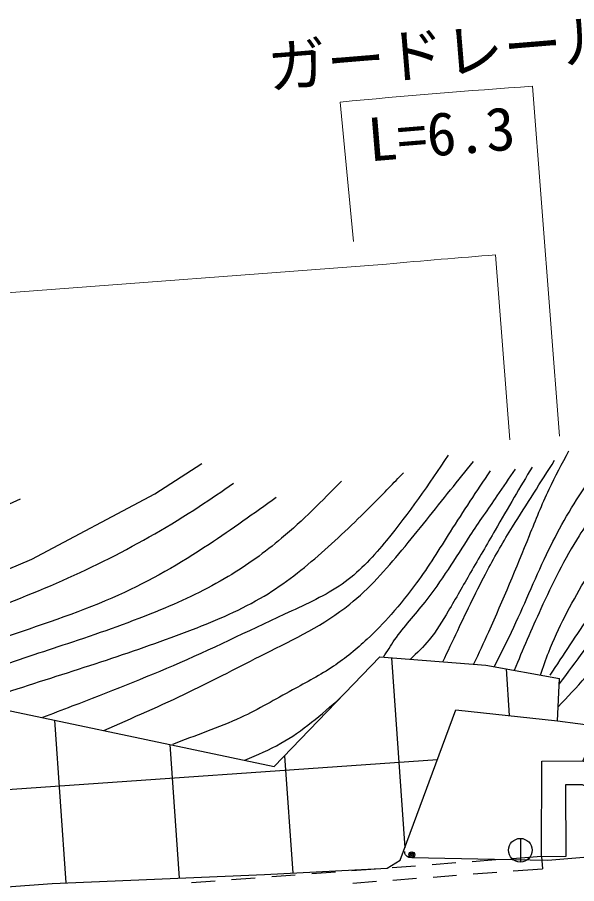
# Model space of a CAD drawing. Units: millimetres, scale not verified. Extents: x -1282 to 680000, y 1140 to 380000.
# Drawn here: x 237964 to 261612, y 317016 to 353633 of the extents above; entities that cross this region are included whole.
import ezdxf
from ezdxf.enums import TextEntityAlignment as Align

# ---------------------------------------------------------------- set-up
doc = ezdxf.new("R2010")
doc.units = ezdxf.units.MM
doc.header["$LTSCALE"] = 1000
for name, color, linetype, lineweight in [('M-BGD', 7, 'Continuous', 25), ('M-STR-HTXT', 7, 'Continuous', 13), ('M-STR-STRC', 7, 'Continuous', 25)]:
    doc.layers.add(name, color=color, linetype=linetype, lineweight=lineweight)
doc.styles.add('ＭＳ ゴシック', font='')
doc.styles.get('ＭＳ ゴシック').set_extended_font_data('MS Gothic')

msp = doc.modelspace()

# ---------------------------------------------------------------- linework, layer by layer
at = {"layer": 'M-BGD'}
for p, q in [((253781, 326567), (254343, 318536)), ((258626, 326093), (258764, 324117)), ((260808, 323896), (260881, 325691)), ((239530, 323931), (240011, 317049)), ((244414, 322902), (244809, 317248)), ((213285, 319295), (255729, 322265)), ((249259, 322422), (249606, 317462)), ((259230, 318928), (259230, 317928)), ((256497, 317891), (255500, 317815)), ((258192, 318020), (257195, 317944)), ((260131, 318167), (258890, 318072)), ((260131, 318167), (260170, 317648)), ((251411, 317505), (250414, 317430)), ((253107, 317634), (252109, 317558)), ((254802, 317762), (253805, 317687)), ((257234, 317425), (258231, 317501)), ((258929, 317554), (260170, 317648)), ((246326, 317119), (245329, 317044)), ((248021, 317248), (247024, 317172)), ((249716, 317377), (248719, 317301)), ((252149, 317040), (253146, 317115)), ((253844, 317168), (254841, 317244)), ((255539, 317297), (256536, 317372))]:
    msp.add_line(p, q, dxfattribs=at)
for points in [[(210760, 331600), (216561, 329510), (222388, 328099), (226875, 327748), (231105, 327977), (235484, 329424), (238571, 330726), (243783, 333496), (245766, 334770)], [(238079, 333261), (232662, 330806), (227945, 330265), (224226, 330311), (218879, 330882), (214981, 332201)], [(234116, 325072), (248825, 321973), (253296, 326606)], [(253296, 326606), (257768, 326246), (260881, 325691)], [(253594, 317677), (254145, 318005), (256508, 324361), (260808, 323896)], [(260808, 323896), (262524, 323674), (261867, 322211)], [(260131, 318167), (260143, 322200), (261867, 322211), (264856, 320865), (266797, 320657), (267232, 319960)], [(260131, 318167), (261168, 318179), (261149, 321207), (261847, 321211), (264809, 319889), (266617, 319677), (267301, 318647), (267232, 319960)], [(185176, 314321), (186534, 314183), (195260, 314639), (204044, 314792), (206472, 314548), (207668, 314655), (207848, 314345), (224087, 315523), (230610, 316380), (239440, 317025), (248408, 317398), (253594, 317677)]]:
    msp.add_lwpolyline(points, dxfattribs=at)
msp.add_circle((259230, 318428), 500, dxfattribs=at)
for points, knots in [([(260832, 324484), (261607, 325318), (262381, 326152), (263097, 327033), (263711, 327790), (264282, 328581), (264868, 329362), (265745, 330528), (266658, 331670), (267667, 332716), (268729, 333818), (269898, 334813), (271067, 335809)], [0, 0, 0, 0, 1, 1, 1, 2, 2, 2, 3, 3, 3, 4, 4, 4, 4]), ([(269265, 335849), (267919, 334271), (266574, 332692), (265251, 331093), (264486, 330169), (263729, 329238), (262995, 328289), (262272, 327357), (261572, 326407), (260872, 325458)], [0, 0, 0, 0, 1, 1, 1, 2, 2, 2, 3, 3, 3, 3]), ([(258122, 326183), (258372, 326670), (258621, 327156), (258856, 327650), (259371, 328730), (259817, 329842), (260334, 330924), (260803, 331903), (261331, 332857), (261944, 333752), (262223, 334161), (262521, 334557), (262813, 334958), (262960, 335160), (263106, 335363), (263252, 335567)], [0, 0, 0, 0, 1, 1, 1, 2, 2, 2, 3, 3, 3, 4, 4, 4, 5, 5, 5, 5]), ([(260088, 325833), (260197, 326159), (260306, 326485), (260429, 326805), (260827, 327840), (261372, 328814), (261926, 329780), (262302, 330436), (262681, 331089), (263111, 331705), (263880, 332806), (264813, 333791), (265679, 334823), (265886, 335069), (266090, 335318), (266293, 335567)], [0, 0, 0, 0, 1, 1, 1, 2, 2, 2, 3, 3, 3, 4, 4, 4, 5, 5, 5, 5]), ([(260492, 325831), (261056, 326687), (261620, 327543), (262200, 328388), (262898, 329406), (263621, 330408), (264379, 331381), (265547, 332881), (266801, 334313), (268054, 335744)], [0, 0, 0, 0, 1, 1, 1, 2, 2, 2, 3, 3, 3, 3]), ([(256182, 335124), (255352, 333902), (254522, 332679), (253576, 331526), (253049, 330883), (252486, 330261), (251826, 329774), (251140, 329267), (250347, 328907), (249563, 328542), (247971, 327806), (246418, 327045), (244829, 326350), (243332, 325696), (241802, 325101), (240273, 324513), (239859, 324354), (239445, 324195), (239031, 324036)], [0, 0, 0, 0, 1, 1, 1, 2, 2, 2, 3, 3, 3, 4, 4, 4, 5, 5, 5, 6, 6, 6, 6]), ([(261272, 335294), (260981, 334757), (260691, 334221), (260431, 333670), (260129, 333032), (259868, 332375), (259603, 331719), (259052, 330351), (258485, 328991), (257880, 327646), (257675, 327192), (257466, 326740), (257257, 326287)], [0, 0, 0, 0, 1, 1, 1, 2, 2, 2, 3, 3, 3, 4, 4, 4, 4]), ([(264458, 335337), (263961, 334735), (263464, 334132), (262987, 333514), (262540, 332935), (262111, 332342), (261721, 331724), (261099, 330739), (260579, 329691), (260095, 328630), (259703, 327770), (259335, 326901), (258968, 326032)], [0, 0, 0, 0, 1, 1, 1, 2, 2, 2, 3, 3, 3, 4, 4, 4, 4]), ([(241617, 323491), (242830, 324021), (244044, 324550), (245233, 325124), (246304, 325640), (247355, 326192), (248425, 326730), (249670, 327356), (250942, 327963), (252017, 328826), (252838, 329486), (253545, 330294), (254226, 331113), (254926, 331955), (255599, 332810), (256281, 333660), (256600, 334058), (256922, 334455), (257243, 334853)], [0, 0, 0, 0, 1, 1, 1, 2, 2, 2, 3, 3, 3, 4, 4, 4, 5, 5, 5, 6, 6, 6, 6]), ([(255955, 326392), (256164, 326834), (256373, 327277), (256583, 327719), (256987, 328573), (257393, 329427), (257838, 330260), (258171, 330883), (258526, 331495), (258896, 332096), (259191, 332575), (259495, 333046), (259797, 333520), (260093, 333983), (260387, 334448), (260681, 334912)], [0, 0, 0, 0, 1, 1, 1, 2, 2, 2, 3, 3, 3, 4, 4, 4, 5, 5, 5, 5]), ([(236124, 324649), (236735, 324851), (237347, 325052), (237960, 325251), (239217, 325658), (240479, 326053), (241732, 326467), (242951, 326871), (244162, 327294), (245366, 327757), (246411, 328161), (247447, 328598), (248402, 329173), (249267, 329695), (250064, 330330), (250826, 330999), (251592, 331672), (252323, 332380), (253040, 333101), (253460, 333525), (253875, 333953), (254291, 334381)], [0, 0, 0, 0, 1, 1, 1, 2, 2, 2, 3, 3, 3, 4, 4, 4, 5, 5, 5, 6, 6, 6, 7, 7, 7, 7]), ([(257951, 334462), (257382, 333609), (256814, 332756), (256264, 331891), (255802, 331163), (255353, 330425), (254846, 329729), (254511, 329268), (254151, 328826), (253774, 328398), (253452, 328034), (253116, 327684), (252761, 327352), (252313, 326935), (251837, 326547), (251331, 326206), (250775, 325836), (250183, 325525), (249597, 325202), (248871, 324805), (248159, 324386), (247412, 324039), (246940, 323821), (246455, 323631), (245968, 323446), (245487, 323262), (245004, 323083), (244522, 322904)], [0, 0, 0, 0, 1, 1, 1, 2, 2, 2, 3, 3, 3, 4, 4, 4, 5, 5, 5, 6, 6, 6, 7, 7, 7, 8, 8, 8, 9, 9, 9, 9]), ([(253452, 326593), (253602, 326839), (253753, 327085), (253917, 327320), (254307, 327878), (254777, 328378), (255202, 328911), (255910, 329799), (256491, 330778), (257114, 331728), (257485, 332293), (257871, 332847), (258252, 333404), (258511, 333782), (258767, 334162), (259024, 334542)], [0, 0, 0, 0, 1, 1, 1, 2, 2, 2, 3, 3, 3, 4, 4, 4, 5, 5, 5, 5]), ([(259728, 334623), (259474, 334199), (259220, 333774), (258970, 333347), (258699, 332884), (258433, 332418), (258164, 331954), (257818, 331358), (257468, 330764), (257128, 330165), (256814, 329620), (256503, 329075), (256182, 328531), (255935, 328112), (255681, 327694), (255373, 327321), (255132, 327029), (254858, 326766), (254583, 326502)], [0, 0, 0, 0, 1, 1, 1, 2, 2, 2, 3, 3, 3, 4, 4, 4, 5, 5, 5, 6, 6, 6, 6]), ([(251672, 334027), (250853, 333196), (250033, 332366), (249140, 331617), (248430, 331020), (247674, 330475), (246878, 329998), (245966, 329452), (245003, 328994), (244021, 328588), (242797, 328083), (241551, 327644), (240297, 327227), (239204, 326863), (238104, 326516), (237023, 326117), (236108, 325780), (235206, 325406), (234304, 325032)], [0, 0, 0, 0, 1, 1, 1, 2, 2, 2, 3, 3, 3, 4, 4, 4, 5, 5, 5, 6, 6, 6, 6]), ([(222296, 328148), (222683, 327865), (223071, 327582), (223490, 327362), (224282, 326947), (225185, 326755), (226084, 326611), (226818, 326493), (227550, 326407), (228281, 326416), (229309, 326441), (230326, 326634), (231328, 326877), (232497, 327167), (233640, 327517), (234777, 327890), (235807, 328240), (236832, 328597), (237845, 328987), (239205, 329521), (240545, 330108), (241850, 330766), (243156, 331426), (244428, 332156), (245652, 332958), (246141, 333278), (246622, 333610), (247104, 333942)], [0, 0, 0, 0, 1, 1, 1, 2, 2, 2, 3, 3, 3, 4, 4, 4, 5, 5, 5, 6, 6, 6, 7, 7, 7, 8, 8, 8, 9, 9, 9, 9]), ([(248910, 333344), (247974, 332667), (247038, 331989), (246071, 331354), (244849, 330551), (243578, 329814), (242248, 329213), (240736, 328529), (239148, 328021), (237577, 327475), (236592, 327140), (235613, 326795), (234629, 326457), (233808, 326181), (232984, 325911), (232142, 325707), (231574, 325570), (230997, 325466), (230416, 325398), (230030, 325356), (229642, 325332), (229253, 325315), (228735, 325292), (228214, 325277), (227702, 325334), (227238, 325388), (226781, 325502), (226321, 325599), (225810, 325706), (225294, 325790), (224797, 325935), (224111, 326142), (223461, 326459), (222801, 326749), (222116, 327050), (221424, 327323), (220750, 327642), (220200, 327903), (219663, 328194), (219138, 328504), (218791, 328709), (218449, 328923), (218108, 329136)], [0, 0, 0, 0, 1, 1, 1, 2, 2, 2, 3, 3, 3, 4, 4, 4, 5, 5, 5, 6, 6, 6, 7, 7, 7, 8, 8, 8, 9, 9, 9, 10, 10, 10, 11, 11, 11, 12, 12, 12, 13, 13, 13, 14, 14, 14, 14]), ([(247588, 322233), (248105, 322454), (248622, 322674), (249107, 322948), (250019, 323462), (250818, 324164), (251617, 324866)], [0, 0, 0, 0, 1, 1, 1, 2, 2, 2, 2])]:
    msp.add_open_spline(points, degree=3, knots=knots, dxfattribs=at)
at = {"layer": 'M-STR-HTXT'}
for p, q in [((260883, 335937), (259743, 350723)), ((251617, 350053), (252175, 344157)), ((258185, 343590), (258783, 335776)), ((253575, 343205), (182289, 337812))]:
    msp.add_line(p, q, dxfattribs=at)
for centre, radius, start, end in [((283371, 14552), 337000, 94.02039, 95.40674), ((283368, 14553), 330000, 94.37665, 95.17993)]:
    msp.add_arc(centre, radius, start, end, dxfattribs=at)
at = {"layer": 'M-STR-STRC'}
for points in [[(254640, 318113), (254560, 318115), (254510, 318126), (254451, 318158), (254411, 318188), (254382, 318229), (254354, 318290), (254345, 318340), (254345, 318370)], [(262255, 318146), (260390, 317991), (258135, 318037), (254640, 318113)]]:
    msp.add_lwpolyline(points, dxfattribs=at)
for radius in [125, 75, 25]:
    msp.add_circle((254642, 318238), radius, dxfattribs=at)

# ---------------------------------------------------------------- texts
at = {"layer": 'M-STR-HTXT', "style": 'ＭＳ ゴシック'}
for s, p in [('ガードレール', (248656, 350062)), ('L=6.3', (252901, 346994))]:
    msp.add_text(s, height=1833, rotation=4.714, dxfattribs=at).set_placement(p, align=Align.BOTTOM_LEFT)

doc.saveas('drawing.dxf')
